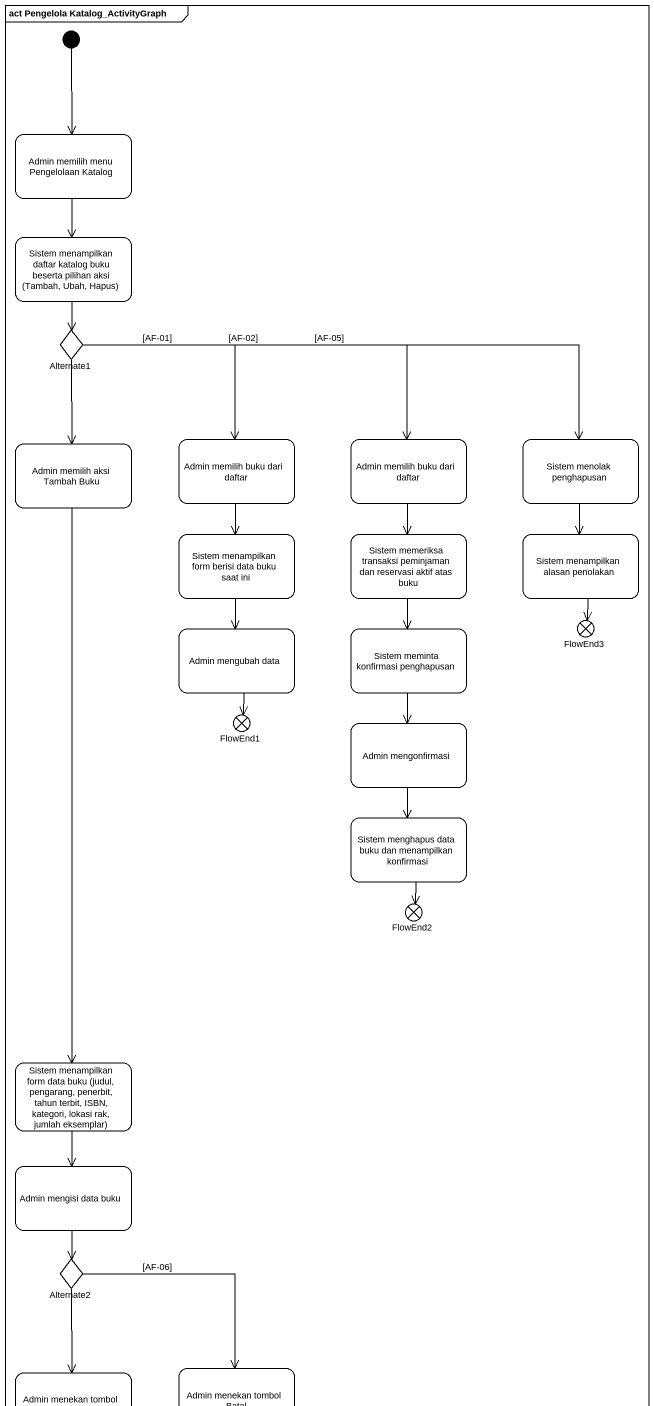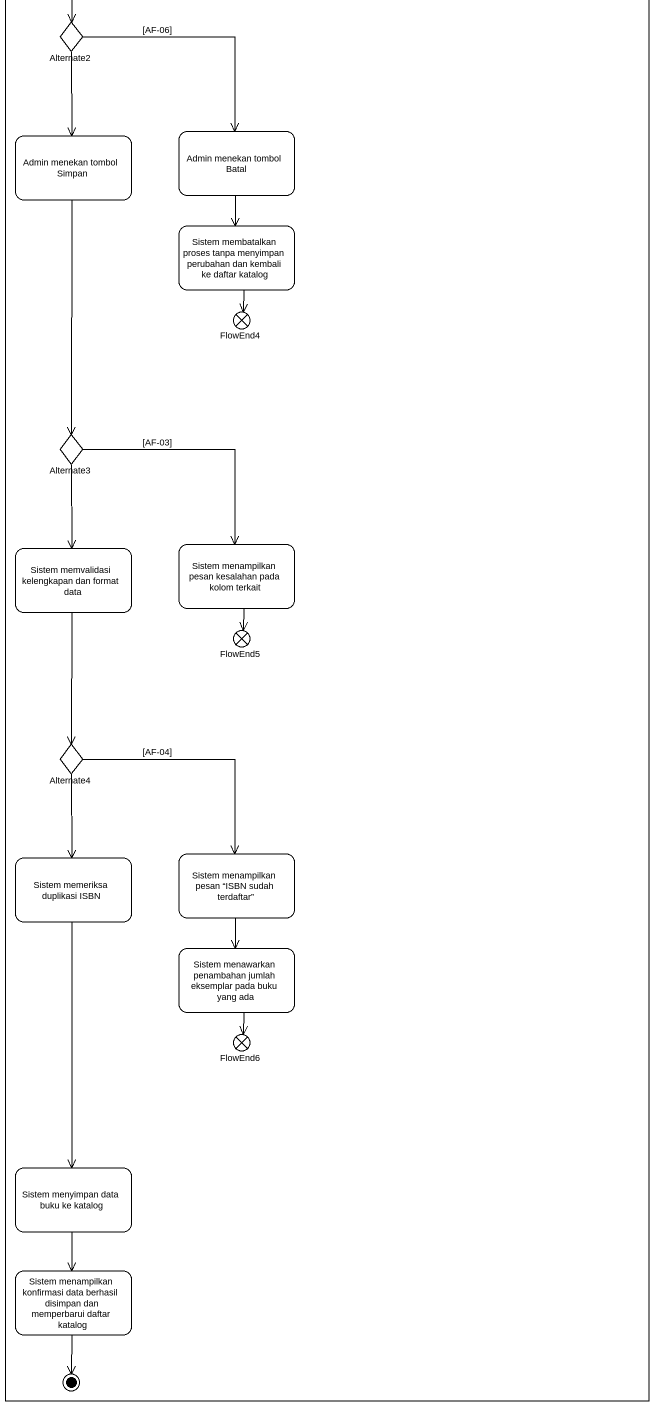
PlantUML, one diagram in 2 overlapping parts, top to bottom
@startuml
mainframe act Pengelola Katalog_ActivityGraph
hide empty description
state "Admin memilih menu Pengelolaan Katalog" as Admin_memilih_menu
state "Sistem menampilkan daftar katalog buku beserta pilihan aksi (Tambah, Ubah, Hapus)" as Sistem_menampilkan_daftar
state Alternate1 <<choice>>
state "Admin memilih aksi Tambah Buku" as Admin_memilih_aksi_Tambah
state "Admin memilih buku dari daftar" as Admin_memilih_buku_dari
state "Admin memilih buku dari daftar" as Admin_memilih_buku_dari_2
state "Sistem menolak penghapusan" as Sistem_menolak_penghapusan
state "Sistem menampilkan form berisi data buku saat ini" as Sistem_menampilkan_form
state "Sistem memeriksa transaksi peminjaman dan reservasi aktif atas buku" as Sistem_memeriksa_transaksi
state "Sistem menampilkan alasan penolakan" as Sistem_menampilkan_alasan
state FlowEnd3 <<end>>
state "Admin mengubah data" as Admin_mengubah_data
state "Sistem meminta konfirmasi penghapusan" as Sistem_meminta_konfirmasi
state FlowEnd1 <<end>>
state "Admin mengonfirmasi" as Admin_mengonfirmasi
state "Sistem menghapus data buku dan menampilkan konfirmasi" as Sistem_menghapus_data_buku
state FlowEnd2 <<end>>
state "Sistem menampilkan form data buku (judul, pengarang, penerbit, tahun terbit, ISBN, kategori, lokasi rak, jumlah eksemplar)" as Sistem_menampilkan_form_2
state "Admin mengisi data buku" as Admin_mengisi_data_buku
state Alternate2 <<choice>>
state "Admin menekan tombol Simpan" as Admin_menekan_tombol_Simpan
state "Admin menekan tombol Batal" as Admin_menekan_tombol_Batal
state "Sistem membatalkan proses tanpa menyimpan perubahan dan kembali ke daftar katalog" as Sistem_membatalkan_proses
state FlowEnd4 <<end>>
state Alternate3 <<choice>>
state "Sistem menampilkan pesan kesalahan pada kolom terkait" as Sistem_menampilkan_pesan
state "Sistem memvalidasi kelengkapan dan format data" as Sistem_memvalidasi
state FlowEnd5 <<end>>
state Alternate4 <<choice>>
state "Sistem menampilkan pesan “ISBN sudah terdaftar”" as Sistem_menampilkan_pesan_2
state "Sistem memeriksa duplikasi ISBN" as Sistem_memeriksa_duplikasi
state "Sistem menawarkan penambahan jumlah eksemplar pada buku yang ada" as Sistem_menawarkan
state FlowEnd6 <<end>>
state "Sistem menyimpan data buku ke katalog" as Sistem_menyimpan_data_buku
state "Sistem menampilkan konfirmasi data berhasil disimpan dan memperbarui daftar katalog" as Sistem_menampilkan
[*] --> Admin_memilih_menu
Admin_memilih_menu --> Sistem_menampilkan_daftar
Sistem_menampilkan_daftar --> Alternate1
Alternate1 --> Admin_memilih_aksi_Tambah
Alternate1 --> Admin_memilih_buku_dari : [AF-01]
Alternate1 -right-> Admin_memilih_buku_dari_2 : [AF-02]
Alternate1 -right-> Sistem_menolak_penghapusan : [AF-05]
Admin_memilih_aksi_Tambah --> Sistem_menampilkan_form_2
Admin_memilih_buku_dari --> Sistem_menampilkan_form
Admin_memilih_buku_dari_2 --> Sistem_memeriksa_transaksi
Sistem_menolak_penghapusan --> Sistem_menampilkan_alasan
Sistem_menampilkan_form --> Admin_mengubah_data
Sistem_memeriksa_transaksi --> Sistem_meminta_konfirmasi
Sistem_menampilkan_alasan --> FlowEnd3
Admin_mengubah_data --> FlowEnd1
Sistem_meminta_konfirmasi --> Admin_mengonfirmasi
Admin_mengonfirmasi --> Sistem_menghapus_data_buku
Sistem_menghapus_data_buku --> FlowEnd2
Sistem_menampilkan_form_2 --> Admin_mengisi_data_buku
Admin_mengisi_data_buku --> Alternate2
Alternate2 --> Admin_menekan_tombol_Simpan
Alternate2 --> Admin_menekan_tombol_Batal : [AF-06]
Admin_menekan_tombol_Simpan --> Alternate3
Admin_menekan_tombol_Batal --> Sistem_membatalkan_proses
Sistem_membatalkan_proses --> FlowEnd4
Alternate3 --> Sistem_menampilkan_pesan : [AF-03]
Alternate3 --> Sistem_memvalidasi
Sistem_menampilkan_pesan --> FlowEnd5
Sistem_memvalidasi --> Alternate4
Alternate4 --> Sistem_menampilkan_pesan_2 : [AF-04]
Alternate4 --> Sistem_memeriksa_duplikasi
Sistem_menampilkan_pesan_2 --> Sistem_menawarkan
Sistem_memeriksa_duplikasi --> Sistem_menyimpan_data_buku
Sistem_menawarkan --> FlowEnd6
Sistem_menyimpan_data_buku --> Sistem_menampilkan
Sistem_menampilkan --> [*]
@enduml
